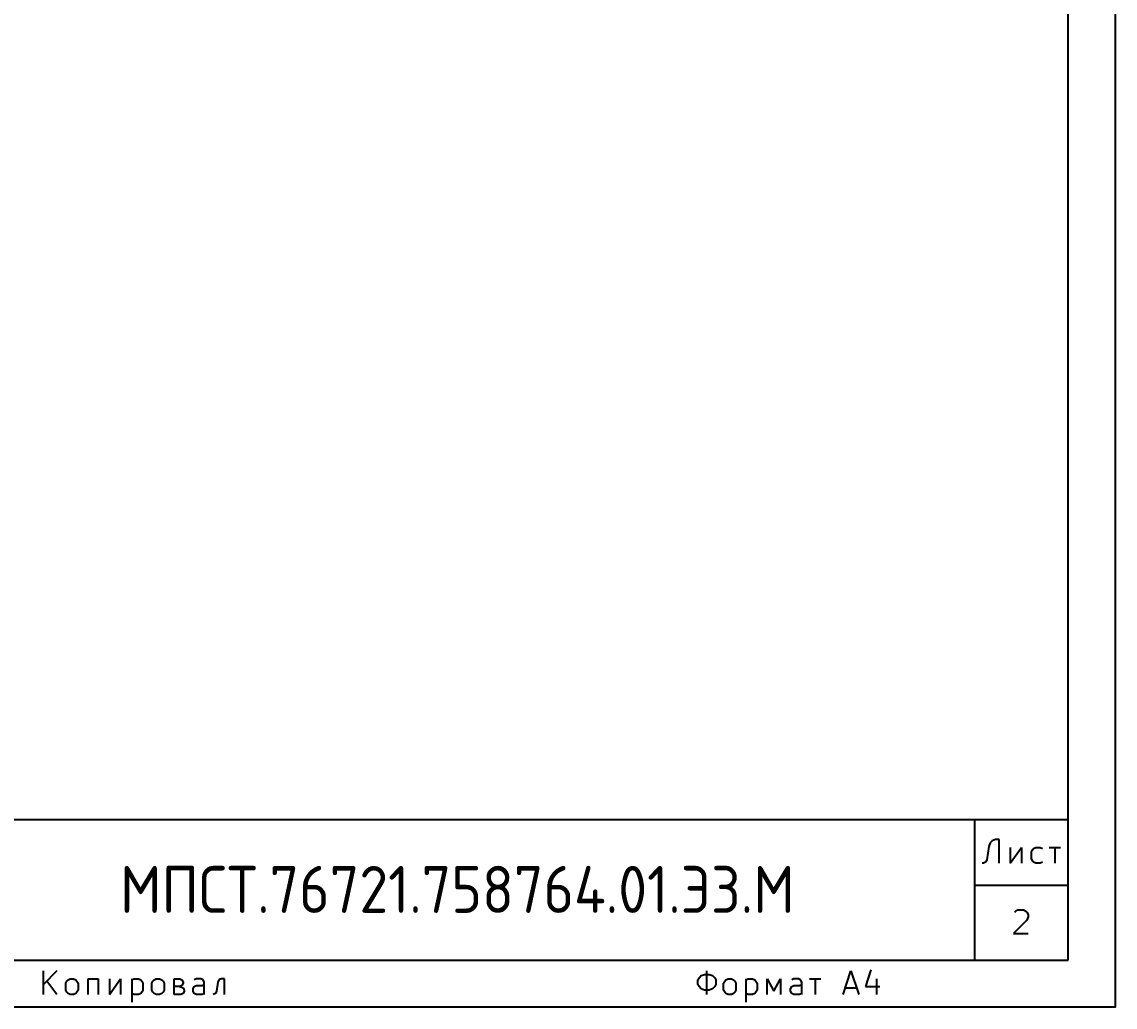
# Model space of a CAD drawing. Extents: x -19 to 278, y -13 to 197.
# Drawn here: x 161.2 to 277.8, y -13.1 to 91.9 of the extents above; entities that cross this region are included whole.
import ezdxf

# ---------------------------------------------------------------- set-up
doc = ezdxf.new("R2010")
doc.units = 0
doc.header["$MEASUREMENT"] = 0
doc.layers.get('0').update_dxf_attribs({"linetype": 'CONTINUOUS'})
doc.layers.add('BLACK', color=7, linetype='CONTINUOUS')
doc.styles.add('СПДС', font='isocpeur.ttf', dxfattribs={"width": 0.9})

msp = doc.modelspace()

# ---------------------------------------------------------------- linework, layer by layer
at = {"linetype": 'Continuous'}
msp.add_lwpolyline([(-19.21, 196.94), (277.79, 196.94), (277.79, -13.06), (-19.21, -13.06)], close=True, dxfattribs=at)
at = {"layer": 'BLACK', "linetype": 'Continuous'}
for p, q in [((272.79, -8.07), (272.79, 191.94)), ((87.79, 6.93), (272.79, 6.93)), ((262.79, 6.93), (262.79, -8.07)), ((264.69, 4.67), (264.46, 4.43)), ((265.05, 4.79), (264.69, 4.67)), ((265.41, 4.79), (265.05, 4.79)), ((265.41, 2.29), (265.41, 4.79)), ((264.34, 4.07), (264.1, 2.64)), ((264.46, 4.43), (264.34, 4.07)), ((266.6, 3.95), (266.6, 2.29)), ((266.6, 2.29), (267.79, 3.95)), ((267.79, 3.95), (267.79, 2.29)), ((268.86, 3.48), (268.98, 3.71)), ((268.98, 3.71), (269.1, 3.83)), ((269.1, 3.83), (269.34, 3.95)), ((269.34, 3.95), (269.81, 3.95)), ((269.81, 3.95), (270.05, 3.83)), ((270.77, 3.95), (271.96, 3.95)), ((271.36, 3.95), (271.36, 2.29)), ((263.98, 2.4), (263.74, 2.29)), ((264.1, 2.64), (263.98, 2.4)), ((268.86, 2.76), (268.86, 3.48)), ((268.98, 2.52), (268.86, 2.76)), ((269.1, 2.4), (268.98, 2.52)), ((269.34, 2.29), (269.1, 2.4)), ((270.05, 2.4), (269.81, 2.29)), ((263.74, 2.29), (263.62, 2.29)), ((269.81, 2.29), (269.34, 2.29)), ((262.79, -0.07), (272.79, -0.07)), ((267.08, -2.95), (267.2, -2.83)), ((267.2, -2.83), (267.43, -2.71)), ((267.43, -2.71), (268.03, -2.71)), ((268.03, -2.71), (268.26, -2.83)), ((268.26, -2.83), (268.38, -2.95)), ((268.38, -2.95), (268.5, -3.19)), ((268.5, -3.43), (268.38, -3.79)), ((268.5, -3.19), (268.5, -3.43)), ((268.38, -3.79), (266.96, -5.21)), ((266.96, -5.21), (268.5, -5.21)), ((0.79, -8.07), (272.79, -8.07)), ((163.55, -11.71), (163.55, -9.21)), ((164.98, -9.21), (163.55, -10.64)), ((234.26, -11.71), (234.26, -9.21)), ((248.79, -11.71), (249.62, -9.21)), ((249.62, -9.21), (250.45, -11.71)), ((251.76, -9.1), (251.17, -10.88)), ((164.98, -11.71), (163.91, -10.29)), ((165.93, -10.52), (166.05, -10.29)), ((166.05, -10.29), (166.17, -10.17)), ((166.17, -10.17), (166.41, -10.05)), ((166.41, -10.05), (166.76, -10.05)), ((166.76, -10.05), (167, -10.17)), ((167, -10.17), (167.12, -10.29)), ((167.12, -10.29), (167.24, -10.52)), ((168.31, -11.71), (168.31, -10.05)), ((168.31, -10.05), (169.38, -10.05)), ((169.38, -10.05), (169.38, -11.71)), ((170.57, -10.05), (170.57, -11.71)), ((170.57, -11.71), (171.76, -10.05)), ((171.76, -10.05), (171.76, -11.71)), ((172.95, -10.05), (172.95, -12.55)), ((172.95, -10.17), (173.19, -10.05)), ((173.19, -10.05), (173.67, -10.05)), ((173.67, -10.05), (173.91, -10.17)), ((173.91, -10.17), (174.03, -10.29)), ((174.03, -10.29), (174.14, -10.52)), ((175.1, -10.52), (175.22, -10.29)), ((175.22, -10.29), (175.33, -10.17)), ((175.33, -10.17), (175.57, -10.05)), ((175.57, -10.05), (175.93, -10.05)), ((175.93, -10.05), (176.17, -10.17)), ((176.17, -10.17), (176.29, -10.29)), ((176.29, -10.29), (176.41, -10.52)), ((177.48, -11.71), (177.48, -10.05)), ((177.48, -10.05), (178.07, -10.05)), ((178.07, -10.05), (178.31, -10.17)), ((178.31, -10.17), (178.43, -10.41)), ((178.43, -10.41), (178.43, -10.52)), ((179.86, -10.05), (179.62, -10.17)), ((180.33, -10.05), (179.86, -10.05)), ((180.57, -10.17), (180.33, -10.05)), ((180.69, -10.41), (180.57, -10.17)), ((180.69, -11.71), (180.69, -10.41)), ((182.12, -10.41), (182, -11.36)), ((182.24, -10.17), (182.12, -10.41)), ((182.48, -10.05), (182.24, -10.17)), ((182.83, -10.05), (182.48, -10.05)), ((182.83, -11.71), (182.83, -10.05)), ((233.31, -10.17), (233.43, -9.93)), ((233.31, -10.64), (233.31, -10.17)), ((233.43, -9.93), (233.67, -9.69)), ((233.67, -9.69), (234.03, -9.57)), ((234.03, -9.57), (234.5, -9.57)), ((234.5, -9.57), (234.86, -9.69)), ((234.86, -9.69), (235.1, -9.93)), ((235.1, -9.93), (235.22, -10.17)), ((235.22, -10.17), (235.22, -10.64)), ((236.05, -10.52), (236.17, -10.29)), ((236.17, -10.29), (236.29, -10.17)), ((236.29, -10.17), (236.52, -10.05)), ((236.52, -10.05), (236.88, -10.05)), ((236.88, -10.05), (237.12, -10.17)), ((237.12, -10.17), (237.24, -10.29)), ((237.24, -10.29), (237.36, -10.52)), ((238.43, -10.05), (238.43, -12.55)), ((238.43, -10.17), (238.67, -10.05)), ((238.67, -10.05), (239.14, -10.05)), ((239.14, -10.05), (239.38, -10.17)), ((239.38, -10.17), (239.5, -10.29)), ((239.5, -10.29), (239.62, -10.52)), ((240.69, -11.71), (240.69, -10.05)), ((240.69, -10.05), (241.41, -11.36)), ((241.41, -11.36), (242.12, -10.05)), ((242.12, -10.05), (242.12, -11.71)), ((243.55, -10.05), (243.31, -10.17)), ((244.03, -10.05), (243.55, -10.05)), ((244.26, -10.17), (244.03, -10.05)), ((244.38, -10.41), (244.26, -10.17)), ((244.38, -11.71), (244.38, -10.41)), ((245.22, -10.05), (246.41, -10.05)), ((245.81, -10.05), (245.81, -11.71)), ((252.36, -10.05), (252.36, -11.71)), ((165.93, -11.24), (165.93, -10.52)), ((166.05, -11.48), (165.93, -11.24)), ((166.17, -11.6), (166.05, -11.48)), ((166.41, -11.71), (166.17, -11.6)), ((167, -11.6), (166.76, -11.71)), ((167.12, -11.48), (167, -11.6)), ((167.24, -11.24), (167.12, -11.48)), ((167.24, -10.52), (167.24, -11.24)), ((173.19, -11.71), (172.95, -11.6)), ((173.91, -11.6), (173.67, -11.71)), ((174.03, -11.48), (173.91, -11.6)), ((174.14, -11.24), (174.03, -11.48)), ((174.14, -10.52), (174.14, -11.24)), ((175.1, -11.24), (175.1, -10.52)), ((175.22, -11.48), (175.1, -11.24)), ((175.33, -11.6), (175.22, -11.48)), ((175.57, -11.71), (175.33, -11.6)), ((176.17, -11.6), (175.93, -11.71)), ((176.29, -11.48), (176.17, -11.6)), ((176.41, -11.24), (176.29, -11.48)), ((176.41, -10.52), (176.41, -11.24)), ((178.07, -10.88), (177.48, -10.88)), ((178.31, -10.76), (178.07, -10.88)), ((178.07, -10.88), (178.43, -11)), ((178.43, -11.6), (178.19, -11.71)), ((178.43, -10.52), (178.31, -10.76)), ((178.43, -11), (178.55, -11.24)), ((178.55, -11.36), (178.43, -11.6)), ((178.55, -11.24), (178.55, -11.36)), ((179.5, -11.12), (179.62, -10.88)), ((179.5, -11.36), (179.5, -11.12)), ((179.62, -11.6), (179.5, -11.36)), ((179.62, -10.88), (179.86, -10.76)), ((179.86, -11.71), (179.62, -11.6)), ((179.86, -10.76), (180.45, -10.76)), ((180.45, -10.76), (180.69, -10.64)), ((180.69, -11.6), (180.45, -11.71)), ((181.88, -11.6), (181.64, -11.71)), ((182, -11.36), (181.88, -11.6)), ((233.43, -10.88), (233.31, -10.64)), ((233.67, -11.12), (233.43, -10.88)), ((234.03, -11.24), (233.67, -11.12)), ((234.5, -11.24), (234.03, -11.24)), ((234.86, -11.12), (234.5, -11.24)), ((235.1, -10.88), (234.86, -11.12)), ((235.22, -10.64), (235.1, -10.88)), ((236.05, -11.24), (236.05, -10.52)), ((236.17, -11.48), (236.05, -11.24)), ((236.29, -11.6), (236.17, -11.48)), ((236.52, -11.71), (236.29, -11.6)), ((237.12, -11.6), (236.88, -11.71)), ((237.24, -11.48), (237.12, -11.6)), ((237.36, -11.24), (237.24, -11.48)), ((237.36, -10.52), (237.36, -11.24)), ((238.67, -11.71), (238.43, -11.6)), ((239.38, -11.6), (239.14, -11.71)), ((239.5, -11.48), (239.38, -11.6)), ((239.62, -11.24), (239.5, -11.48)), ((239.62, -10.52), (239.62, -11.24)), ((243.19, -11.12), (243.31, -10.88)), ((243.19, -11.36), (243.19, -11.12)), ((243.31, -11.6), (243.19, -11.36)), ((243.31, -10.88), (243.55, -10.76)), ((243.55, -11.71), (243.31, -11.6)), ((243.55, -10.76), (244.14, -10.76)), ((244.14, -10.76), (244.38, -10.64)), ((244.38, -11.6), (244.14, -11.71)), ((249.02, -11), (250.22, -11)), ((251.17, -10.88), (252.71, -10.88)), ((166.76, -11.71), (166.41, -11.71)), ((173.67, -11.71), (173.19, -11.71)), ((175.93, -11.71), (175.57, -11.71)), ((178.19, -11.71), (177.48, -11.71)), ((180.45, -11.71), (179.86, -11.71)), ((236.88, -11.71), (236.52, -11.71)), ((239.14, -11.71), (238.67, -11.71)), ((244.14, -11.71), (243.55, -11.71))]:
    msp.add_line(p, q, dxfattribs=at)

# ---------------------------------------------------------------- texts
at = {"insert": (181.73, 1.98), "char_height": 5, "width": 51.8745, "attachment_point": 1, "style": 'СПДС'}
msp.add_mtext('\\pxqc;МПСТ.76721.758764.01.Э3.М', dxfattribs=at)

doc.saveas('drawing.dxf')
